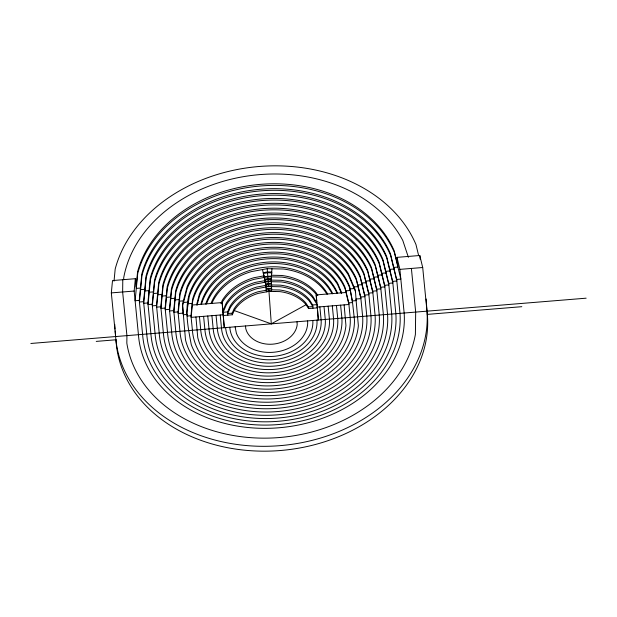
<?xml version="1.0" encoding="UTF-8"?>
<svg xmlns="http://www.w3.org/2000/svg" width="617" height="617" viewBox="0 0 617 617"><rect width="100%" height="100%" fill="white"/><g stroke="black" fill="none" stroke-linecap="round" stroke-linejoin="round"><path stroke-width="0.93" d="M122.791 279.717L122.644 291.98L126.925 335.633L126.832 343.137A145.805 113.952 -5.6 0 0 269.876 438.07A145.805 113.952 -5.6 0 0 415.395 334.399L415.673 312.086L411.392 268.434M123.693 279.578L123.709 277.75A145.805 113.952 -5.6 0 1 250.224 175.629A145.805 113.952 -5.6 0 1 402.808 240.514L408.392 257.312M426.123 298.983L426.987 311.161A156.224 122.089 -5.6 0 1 279.956 445.659A156.224 122.089 -5.6 0 1 115.61 336.558L111.33 292.905L112.51 280.558L135.347 278.699L136.295 288.394L140.452 288.054L140.607 289.674L144.756 289.334L144.918 290.954L149.067 290.615L149.229 292.227L153.378 291.895L153.54 293.507L157.69 293.168L157.852 294.787L162.001 294.448L162.155 296.067L166.312 295.728L166.467 297.34L170.624 297.001L170.778 298.62L174.935 298.281L175.089 299.901L179.239 299.561L179.4 301.173L183.372 300.849L183.527 302.469L188 302.106L188.154 303.718L192.172 303.394L192.334 305.014L222.151 302.577L224.28 327.689L222.151 302.577M114.022 281.175L115.186 269.035A156.224 122.089 -5.6 0 1 259.155 166.49A156.224 122.089 -5.6 0 1 415.958 244.502L418.604 255.407M426.987 311.161L422.707 267.516L419.791 255.5L396.962 257.358L399.878 269.374L404.158 313.027A133.311 104.18 -5.6 0 1 278.683 427.797A133.311 104.18 -5.6 0 1 138.439 334.692L134.159 291.047L135.347 278.699M136.141 286.782L137.568 271.858A133.311 104.18 -5.6 0 1 260.428 184.352A133.311 104.18 -5.6 0 1 394.232 250.926L397.749 265.441M139.265 300.402L141.802 273.987A129.146 100.926 -5.6 0 1 260.814 189.218A129.146 100.926 -5.6 0 1 390.438 253.71L396.677 279.416L400.001 313.359A129.146 100.926 -5.6 0 1 278.452 424.55A129.146 100.926 -5.6 0 1 142.596 334.352L139.265 300.402L135.115 300.741L137.73 273.47A133.311 104.18 -5.6 0 1 260.582 185.972A133.311 104.18 -5.6 0 1 394.386 252.546L400.826 279.077L396.677 279.416M143.576 301.682L146.028 276.115A124.981 97.671 -5.6 0 1 261.207 194.085A124.981 97.671 -5.6 0 1 386.643 256.495L392.682 281.367L395.852 313.698A124.981 97.671 -5.6 0 1 278.221 421.295A124.981 97.671 -5.6 0 1 146.746 334.013L143.576 301.682L139.427 302.022L141.956 275.606A129.146 100.926 -5.6 0 1 260.976 190.838A129.146 100.926 -5.6 0 1 390.6 255.33L396.831 281.028L392.682 281.367M147.887 302.962L150.255 278.244A120.809 94.416 -5.6 0 1 261.593 198.952A120.809 94.416 -5.6 0 1 382.856 259.279L388.687 283.326L391.702 314.038A120.809 94.416 -5.6 0 1 277.989 418.048A120.809 94.416 -5.6 0 1 150.895 333.674L147.887 302.962L143.73 303.302L146.183 277.735A124.981 97.671 -5.6 0 1 261.361 195.705A124.981 97.671 -5.6 0 1 386.805 258.114L392.836 282.987L388.687 283.326M152.198 304.235L154.481 280.38A116.644 91.162 -5.6 0 1 261.986 203.811A116.644 91.162 -5.6 0 1 379.062 262.063L384.692 285.278L387.545 314.377A116.644 91.162 -5.6 0 1 277.758 414.801A116.644 91.162 -5.6 0 1 155.052 333.342L152.198 304.235L148.041 304.574L150.417 279.863A120.809 94.416 -5.6 0 1 261.755 200.564A120.809 94.416 -5.6 0 1 383.01 260.898L388.849 284.938L384.692 285.278M156.502 305.515L158.716 282.509A112.479 87.907 -5.6 0 1 262.372 208.677A112.479 87.907 -5.6 0 1 375.267 264.847L380.704 287.237L383.396 314.716A112.479 87.907 -5.6 0 1 277.527 411.554A112.479 87.907 -5.6 0 1 159.201 333.003L156.502 305.515L152.353 305.855L154.643 281.992A116.644 91.162 -5.6 0 1 262.14 205.43A116.644 91.162 -5.6 0 1 379.216 263.683L384.854 286.897L380.704 287.237M160.813 306.796L162.942 284.638A108.314 84.652 -5.6 0 1 262.765 213.544A108.314 84.652 -5.6 0 1 371.48 267.631L376.709 289.188L379.247 315.056A108.314 84.652 -5.6 0 1 277.303 408.307A108.314 84.652 -5.6 0 1 163.351 332.663L160.813 306.796L156.664 307.135L158.87 284.121A112.479 87.907 -5.6 0 1 262.534 210.297A112.479 87.907 -5.6 0 1 375.429 266.467L380.859 288.849L376.709 289.188M165.125 308.076L167.168 286.766A104.15 81.39 -5.6 0 1 263.15 218.41A104.15 81.39 -5.6 0 1 367.686 270.416L372.714 291.147L375.09 315.395A104.15 81.39 -5.6 0 1 277.072 405.061A104.15 81.39 -5.6 0 1 167.508 332.324L165.125 308.076L160.975 308.415L163.096 286.257A108.314 84.652 -5.6 0 1 262.919 215.163A108.314 84.652 -5.6 0 1 371.635 269.251L376.864 290.808L372.714 291.147M169.436 309.348L171.395 288.895A99.985 78.135 -5.6 0 1 263.536 223.269A99.985 78.135 -5.6 0 1 363.891 273.2L368.719 293.098L370.94 315.734A99.985 78.135 -5.6 0 1 276.84 401.814A99.985 78.135 -5.6 0 1 171.657 331.985L169.436 309.348L165.287 309.688L167.33 288.386A104.15 81.39 -5.6 0 1 263.312 220.022A104.15 81.39 -5.6 0 1 367.84 272.035L372.876 292.759L368.719 293.098M173.747 310.629L175.629 291.031A95.812 74.881 -5.6 0 1 263.929 228.136A95.812 74.881 -5.6 0 1 360.104 275.984L364.732 295.057L366.791 316.074A95.812 74.881 -5.6 0 1 276.609 398.559A95.812 74.881 -5.6 0 1 175.806 331.645L173.747 310.629L169.598 310.968L171.557 290.514A99.985 78.135 -5.6 0 1 263.698 224.889A99.985 78.135 -5.6 0 1 364.053 274.82L368.881 294.718L364.732 295.057M178.058 311.909L179.855 293.16A91.648 71.626 -5.6 0 1 264.315 233.002A91.648 71.626 -5.6 0 1 356.31 278.768L360.737 297.008L362.634 316.413A91.648 71.626 -5.6 0 1 276.377 395.312A91.648 71.626 -5.6 0 1 179.956 331.306L178.058 311.909L173.909 312.248L175.783 292.643A95.812 74.881 -5.6 0 1 264.091 229.755A95.812 74.881 -5.6 0 1 360.259 277.604L364.886 296.669L360.737 297.008M190.985 315.742L192.543 299.553A79.153 61.862 -5.6 0 1 265.487 247.594A79.153 61.862 -5.6 0 1 344.934 287.121L348.759 302.878L350.178 317.423A79.153 61.862 -5.6 0 1 275.683 385.571A79.153 61.862 -5.6 0 1 192.411 330.288L190.985 315.742L187.229 316.051L186.712 313.297L189.272 296.291A83.318 65.117 -5.6 0 1 268.804 244.116A83.318 65.117 -5.6 0 1 349.916 288.579L352.515 302.569L348.759 302.878M265.588 284.607L271.542 284.144L271.457 283.342L265.503 283.797L265.966 286.18L271.657 285.771L271.187 280.095L271.958 268.773M271.727 272.814L271.418 276.054L264.122 276.647L263.282 272.691L267.431 271.92L271.65 272.012L271.727 272.814L267.516 272.729L263.359 273.501M271.418 279.285L271.264 280.905L265.048 281.414L264.585 279.031L271.341 278.483L271.418 279.285L264.662 279.84M271.58 291.432L271.573 284.961L280.349 285.147A45.828 35.817 -5.6 0 1 309.264 299.538L312.68 304.975L312.996 308.207M271.657 289.003L266.243 289.45L266.166 288.64L271.58 288.201L271.657 289.003L271.503 290.622L266.359 291.047L265.888 285.37L262.518 269.544M196.63 304.659L199.399 294.186A74.989 58.607 -5.6 0 1 265.873 252.461A74.989 58.607 -5.6 0 1 337.484 282.918L341.702 292.828M197.016 305.407L199.553 295.798A74.989 58.607 -5.6 0 1 266.035 254.081A74.989 58.607 -5.6 0 1 337.646 284.537L341.51 293.623M220.932 303.479L222.421 300.093A54.157 42.326 -5.6 0 1 253.795 277.743L264.045 275.838M221.835 303.402L222.583 301.705A54.157 42.326 -5.6 0 1 253.957 279.362L267.824 276.786L281.892 277.087A54.157 42.326 -5.6 0 1 316.066 294.085L317.038 295.636M222.945 310.659L226.292 303.04A49.992 39.072 -5.6 0 1 255.253 282.409L264.963 280.604M227.874 315.148L227.557 311.917L230.164 305.986A45.828 35.817 -5.6 0 1 256.711 287.075L265.888 285.37M223.416 315.511L232.331 314.786L232.169 313.166L234.028 308.932A41.663 32.554 -5.6 0 1 258.168 291.741L266.282 290.237L266.436 291.856M232.331 314.786L234.19 310.552A41.663 32.554 -5.6 0 1 258.322 293.36L268.989 291.378L279.817 291.61A41.663 32.554 -5.6 0 1 306.101 304.682L308.539 308.569L317.447 307.844L317.13 304.613L312.742 297.618A49.992 39.072 -5.6 0 0 281.198 281.923L268.21 281.645L255.415 284.028A49.992 39.072 -5.6 0 0 226.447 304.651L223.099 312.279L227.557 311.917M234.19 310.552L271.295 323.856L306.101 304.682M326.879 294.054A62.487 48.836 -5.6 0 0 283.442 269.02L267.2 268.673L251.204 271.65A62.487 48.836 -5.6 0 0 211.801 303.441M271.426 289.82L279.655 289.99A41.663 32.554 -5.6 0 1 305.939 303.07L308.377 306.957L312.834 306.587L309.418 301.15A45.828 35.817 -5.6 0 0 280.511 286.766L268.603 286.512L256.865 288.694A45.828 35.817 -5.6 0 0 230.318 307.605L227.712 313.529L232.169 313.166M111.33 292.905L134.159 291.047M399.878 269.374L422.707 267.516M317.647 310.652L318.318 320.022L316.182 294.911L345.998 292.481L345.844 290.862L350.279 290.499L350.117 288.887L354.166 288.555L354.011 286.936L357.976 286.612L357.821 285L361.971 284.661L361.817 283.041L365.966 282.702L365.804 281.09L369.961 280.75L369.799 279.131L373.948 278.791L373.794 277.18L377.943 276.84L377.789 275.221L381.938 274.881L381.776 273.269L385.933 272.93L385.772 271.31L389.929 270.971L389.767 269.351L393.916 269.02L393.762 267.4L397.911 267.061L396.962 257.358M183.11 313.127L178.213 313.521L180.017 294.779A91.648 71.626 -5.6 0 1 264.477 234.622A91.648 71.626 -5.6 0 1 356.464 280.388L360.891 298.628L355.994 299.029L358.369 325.714A87.483 68.371 -5.6 0 1 276.146 392.065A87.483 68.371 -5.6 0 1 185.493 339.813L182.478 304.22L187.152 286.543A87.483 68.371 -5.6 0 1 264.708 237.869A87.483 68.371 -5.6 0 1 348.25 273.4L355.361 290.121L356.156 300.641L352.361 300.949L349.762 286.967A83.318 65.117 -5.6 0 0 268.65 242.504A83.318 65.117 -5.6 0 0 189.111 294.671C184.537 311.199 188.185 328.128 191.255 344.587A83.318 65.117 -5.6 0 0 283.211 387.97A83.318 65.117 -5.6 0 0 354.459 319.868L352.361 300.949M187.067 314.431L183.272 314.739L182.64 305.839L187.306 288.162A87.483 68.371 -5.6 0 1 264.863 239.481A87.483 68.371 -5.6 0 1 348.412 275.02L355.523 291.741M312.68 304.975L317.13 304.613M223.015 314.763L191.147 317.362L192.697 301.165A79.153 61.862 -5.6 0 1 265.642 249.214A79.153 61.862 -5.6 0 1 345.088 288.741L348.913 304.49L317.045 307.089M30.85 343.468L586.15 298.181M96.244 341.394L115.927 339.79M427.303 314.392L521.805 306.688M274.102 291.486L274.781 291.502M271.341 275.244L281.738 275.467A54.157 42.326 -5.6 0 1 315.904 292.466L317.855 295.574M271.187 280.095L281.043 280.311A49.992 39.072 -5.6 0 1 312.588 295.998L316.976 302.993M307.497 320.909L307.675 321.773A36.449 28.49 -5.6 0 1 276.94 351.837A36.449 28.49 -5.6 0 1 236.396 333.249L235.1 326.809M419.791 255.5L420.146 259.094M344.124 304.883L345.936 325.444A74.989 58.607 -5.6 0 1 275.452 382.324A74.989 58.607 -5.6 0 1 197.748 337.53L195.936 316.968M340.607 305.168L341.88 318.102A70.824 55.345 -5.6 0 1 275.221 379.077A70.824 55.345 -5.6 0 1 200.718 329.617L199.453 316.683M336.458 305.508L337.73 318.441A66.651 52.09 -5.6 0 1 274.989 375.822A66.651 52.09 -5.6 0 1 204.867 329.277L203.602 316.344M332.308 305.847L333.573 318.781A62.487 48.836 -5.6 0 1 274.758 372.575A62.487 48.836 -5.6 0 1 209.024 328.938L207.752 316.004M328.151 306.186L329.424 319.12A58.322 45.581 -5.6 0 1 274.526 369.328A58.322 45.581 -5.6 0 1 213.173 328.599L211.909 315.665M324.002 306.526L325.275 319.459A54.157 42.326 -5.6 0 1 274.303 366.082A54.157 42.326 -5.6 0 1 217.323 328.259L216.058 315.326M319.853 306.865L321.118 319.799A49.992 39.072 -5.6 0 1 274.071 362.835A49.992 39.072 -5.6 0 1 221.48 327.92L220.207 314.986M316.182 294.911L316.799 301.196M308.377 306.957L308.539 308.569M268.403 284.082L267.2 268.673M268.518 285.702L268.603 286.512M268.719 288.139L268.819 289.242M268.912 290.568L271.295 323.856M114.739 324.372L115.07 329.062M115.209 330.936L115.61 336.558M297.024 321.758L297.186 324.696A26.037 20.346 -5.6 0 1 272.375 344.186A26.037 20.346 -5.6 0 1 245.697 328.321L245.566 325.953M312.819 320.47A41.663 32.554 -5.6 0 1 273.609 356.341A41.663 32.554 -5.6 0 1 229.779 327.241M316.968 320.13A45.828 35.817 -5.6 0 1 273.84 359.588A45.828 35.817 -5.6 0 1 225.629 327.581M427.126 312.295A156.224 122.089 -5.6 0 1 281.622 450.41A156.224 122.089 -5.6 0 1 115.965 339.543M210.914 303.595A62.487 48.836 -5.6 0 1 267.045 267.053A62.487 48.836 -5.6 0 1 327.696 294.078M206.487 303.988A66.651 52.09 -5.6 0 1 266.814 263.806A66.651 52.09 -5.6 0 1 332.123 293.746M205.739 304.158A66.651 52.09 -5.6 0 1 266.652 262.186A66.651 52.09 -5.6 0 1 332.802 293.792M201.397 304.536A70.824 55.345 -5.6 0 1 266.421 258.939A70.824 55.345 -5.6 0 1 337.144 293.468M200.995 303.811A70.824 55.345 -5.6 0 1 266.266 257.328A70.824 55.345 -5.6 0 1 337.345 292.689"/></g></svg>
